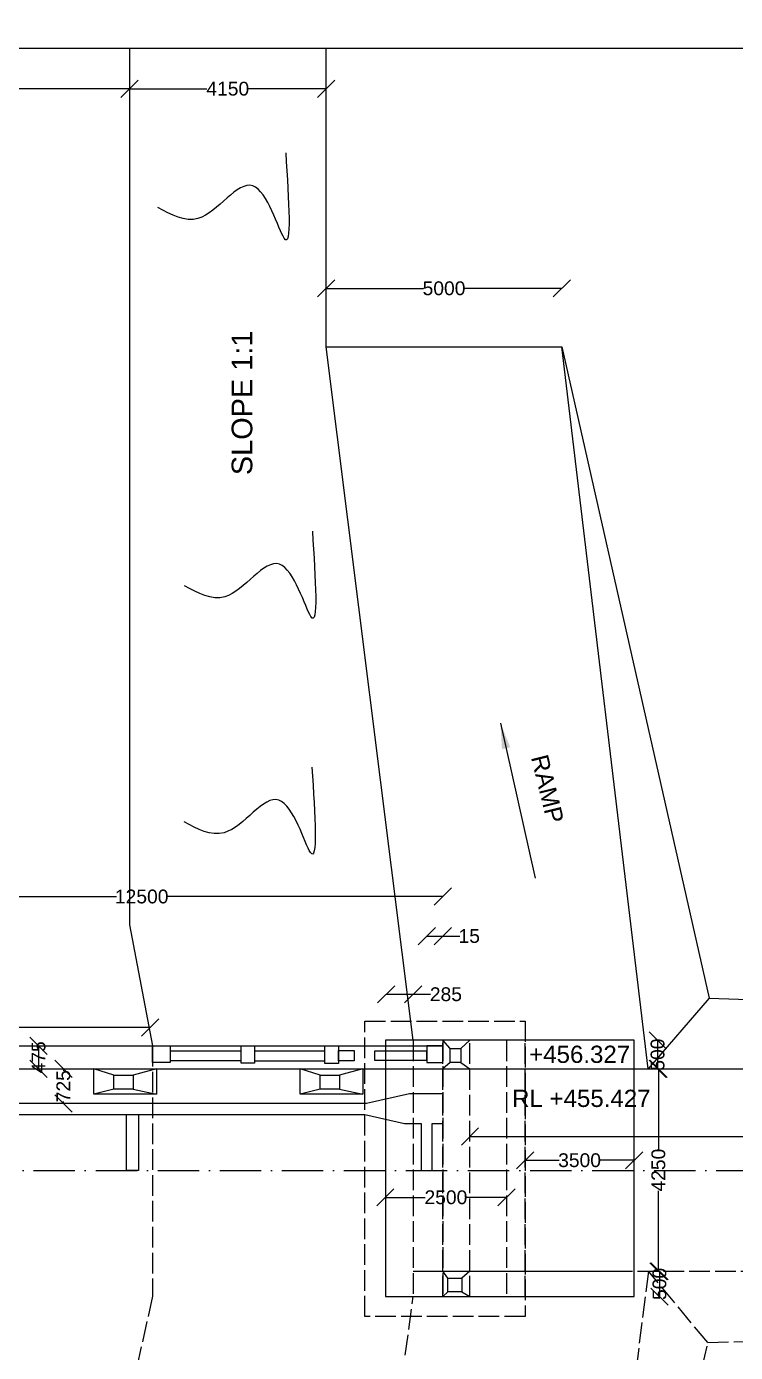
# Model space of a CAD drawing. Header units: millimetres. Extents: x -53232526 to -53209609, y 22137751 to 22152712.
# Drawn here: x -53225637 to -53223579, y 22142905 to 22146752 of the extents above; entities that cross this region are included whole.
import ezdxf

# ---------------------------------------------------------------- set-up
doc = ezdxf.new("R2010")
doc.units = ezdxf.units.MM
doc.header["$MEASUREMENT"] = 0
doc.linetypes.add('ACAD_ISO02W100', pattern=[15, 12, -3])
doc.linetypes.add('ACAD_ISO10W100', pattern=[18, 12, -3, 0, -3])
doc.layers.add('DRAWING', color=2, linetype='Continuous')
doc.layers.add('TEXT', color=7, linetype='Continuous')
doc.styles.get("Standard").update_dxf_attribs({"font": 'arial.ttf', "height": 40})
doc.dimstyles.get("Standard").update_dxf_attribs({"dimtxt": 50, "dimasz": 50, "dimexe": 0.18, "dimexo": 0.0625, "dimgap": 0.09, "dimtad": 0, "dimdec": 0, "dimzin": 0, "dimdsep": 46, "dimtxsty": 'Standard', "dimblk": 'OBLIQUE', "dimcen": 0.09, "dimse1": 1, "dimse2": 1, "dimadec": 0, "dimazin": 0, "dimtfac": 1, "dimtdec": 0, "dimtofl": 0, "dimtmove": 0, "dimatfit": 3, "dimfxl": 1, "dimtolj": 1, "dimtzin": 0, "dimarcsym": 0})

# ---------------------------------------------------------------- blocks, each defined once
blk = doc.blocks.new('_Oblique')
at = {"color": 0, "linetype": 'ByBlock', "lineweight": -2}
blk.add_line((-0.5, -0.5), (0.5, 0.5), dxfattribs=at)
blk = doc.blocks.new('*D92')
at = {"layer": 'Defpoints', "color": 0, "transparency": 16777216}
for p in [(-53227100, 22146571.5), (-53225338.5, 22146571.5), (-53225338.5, 22146571.5)]:
    blk.add_point(p, dxfattribs=at)
at = {"layer": 'TEXT', "color": 0, "lineweight": -2, "transparency": 16777216}
for p, q in [((-53227100, 22146571.5), (-53226292.7, 22146571.5)), ((-53225338.5, 22146571.5), (-53226145.9, 22146571.5))]:
    blk.add_line(p, q, dxfattribs=at)
at = {"layer": 'TEXT', "color": 0, "lineweight": -2, "transparency": 16777216, "xscale": 50, "yscale": 50, "zscale": 50, "rotation": 180}
blk.add_blockref('_Oblique', (-53227100, 22146571.5), dxfattribs=at)
at = {"layer": 'TEXT', "color": 0, "lineweight": -2, "transparency": 16777216, "xscale": 50, "yscale": 50, "zscale": 50}
blk.add_blockref('_Oblique', (-53225338.5, 22146571.5), dxfattribs=at)
at = {"layer": 'TEXT', "color": 0, "transparency": 16777216, "insert": (-53226219.3, 22146571.5), "char_height": 40, "attachment_point": 5}
blk.add_mtext('\\A1;12900', dxfattribs=at)
blk = doc.blocks.new('*D93')
at = {"layer": 'Defpoints', "color": 0, "transparency": 16777216}
for p in [(-53225338.5, 22146571.5), (-53224767.5, 22146571.5), (-53224767.5, 22146571.5)]:
    blk.add_point(p, dxfattribs=at)
at = {"layer": 'TEXT', "color": 0, "lineweight": -2, "transparency": 16777216}
for p, q in [((-53225338.5, 22146571.5), (-53225113.6, 22146571.5)), ((-53224767.5, 22146571.5), (-53224992.5, 22146571.5))]:
    blk.add_line(p, q, dxfattribs=at)
at = {"layer": 'TEXT', "color": 0, "lineweight": -2, "transparency": 16777216, "xscale": 50, "yscale": 50, "zscale": 50, "rotation": 180}
blk.add_blockref('_Oblique', (-53225338.5, 22146571.5), dxfattribs=at)
at = {"layer": 'TEXT', "color": 0, "lineweight": -2, "transparency": 16777216, "xscale": 50, "yscale": 50, "zscale": 50}
blk.add_blockref('_Oblique', (-53224767.5, 22146571.5), dxfattribs=at)
at = {"layer": 'TEXT', "color": 0, "transparency": 16777216, "insert": (-53225053, 22146571.5), "char_height": 40, "attachment_point": 5}
blk.add_mtext('\\A1;4150', dxfattribs=at)
blk = doc.blocks.new('*D94')
at = {"layer": 'Defpoints', "color": 0, "transparency": 16777216}
for p in [(-53224083, 22145992.5), (-53224767.5, 22145822.5), (-53224083, 22145822.5)]:
    blk.add_point(p, dxfattribs=at)
at = {"layer": 'TEXT', "color": 0, "lineweight": -2, "transparency": 16777216}
for p, q in [((-53224767.5, 22145992.5), (-53224485, 22145992.5)), ((-53224083, 22145992.5), (-53224365.5, 22145992.5))]:
    blk.add_line(p, q, dxfattribs=at)
at = {"layer": 'TEXT', "color": 0, "lineweight": -2, "transparency": 16777216, "xscale": 50, "yscale": 50, "zscale": 50, "rotation": 180}
blk.add_blockref('_Oblique', (-53224767.5, 22145992.5), dxfattribs=at)
at = {"layer": 'TEXT', "color": 0, "lineweight": -2, "transparency": 16777216, "xscale": 50, "yscale": 50, "zscale": 50}
blk.add_blockref('_Oblique', (-53224083, 22145992.5), dxfattribs=at)
at = {"layer": 'TEXT', "color": 0, "transparency": 16777216, "insert": (-53224425.3, 22145992.5), "char_height": 40, "attachment_point": 5}
blk.add_mtext('\\A1;5000', dxfattribs=at)
blk = doc.blocks.new('*D97')
at = {"layer": 'Defpoints', "color": 0, "transparency": 16777216}
for p in [(-53224429, 22144228), (-53226176.5, 22143768.3), (-53224429, 22143768.3)]:
    blk.add_point(p, dxfattribs=at)
at = {"layer": 'TEXT', "color": 0, "lineweight": -2, "transparency": 16777216}
for p, q in [((-53226176.5, 22144228), (-53225376.2, 22144228)), ((-53224429, 22144228), (-53225229.4, 22144228))]:
    blk.add_line(p, q, dxfattribs=at)
at = {"layer": 'TEXT', "color": 0, "lineweight": -2, "transparency": 16777216, "xscale": 50, "yscale": 50, "zscale": 50, "rotation": 180}
blk.add_blockref('_Oblique', (-53226176.5, 22144228), dxfattribs=at)
at = {"layer": 'TEXT', "color": 0, "lineweight": -2, "transparency": 16777216, "xscale": 50, "yscale": 50, "zscale": 50}
blk.add_blockref('_Oblique', (-53224429, 22144228), dxfattribs=at)
at = {"layer": 'TEXT', "color": 0, "transparency": 16777216, "insert": (-53225302.8, 22144228), "char_height": 40, "attachment_point": 5}
blk.add_mtext('\\A1;12500', dxfattribs=at)
blk = doc.blocks.new('*D98')
at = {"layer": 'Defpoints', "color": 0, "transparency": 16777216}
for p in [(-53225278, 22143848.5), (-53225278, 22143831.6), (-53227168.3, 22143827.7)]:
    blk.add_point(p, dxfattribs=at)
at = {"layer": 'TEXT', "color": 0, "lineweight": -2, "transparency": 16777216}
for p, q in [((-53227168.3, 22143848.5), (-53226296.6, 22143848.5)), ((-53225278, 22143848.5), (-53226149.8, 22143848.5))]:
    blk.add_line(p, q, dxfattribs=at)
at = {"layer": 'TEXT', "color": 0, "lineweight": -2, "transparency": 16777216, "xscale": 50, "yscale": 50, "zscale": 50, "rotation": 180}
blk.add_blockref('_Oblique', (-53227168.3, 22143848.5), dxfattribs=at)
at = {"layer": 'TEXT', "color": 0, "lineweight": -2, "transparency": 16777216, "xscale": 50, "yscale": 50, "zscale": 50}
blk.add_blockref('_Oblique', (-53225278, 22143848.5), dxfattribs=at)
at = {"layer": 'TEXT', "color": 0, "transparency": 16777216, "insert": (-53226223.2, 22143848.5), "char_height": 40, "attachment_point": 5}
blk.add_mtext('\\A1;13900', dxfattribs=at)
blk = doc.blocks.new('*D113')
at = {"layer": 'Defpoints', "color": 0, "transparency": 16777216}
for p in [(-53224595.5, 22143355.5), (-53224244, 22143355.5), (-53224244, 22143355.5)]:
    blk.add_point(p, dxfattribs=at)
at = {"layer": 'TEXT', "color": 0, "lineweight": -2, "transparency": 16777216}
for p, q in [((-53224595.5, 22143355.5), (-53224479.9, 22143355.5)), ((-53224244, 22143355.5), (-53224359.7, 22143355.5))]:
    blk.add_line(p, q, dxfattribs=at)
at = {"layer": 'TEXT', "color": 0, "lineweight": -2, "transparency": 16777216, "xscale": 50, "yscale": 50, "zscale": 50, "rotation": 180}
blk.add_blockref('_Oblique', (-53224595.5, 22143355.5), dxfattribs=at)
at = {"layer": 'TEXT', "color": 0, "lineweight": -2, "transparency": 16777216, "xscale": 50, "yscale": 50, "zscale": 50}
blk.add_blockref('_Oblique', (-53224244, 22143355.5), dxfattribs=at)
at = {"layer": 'TEXT', "color": 0, "transparency": 16777216, "insert": (-53224419.8, 22143355.5), "char_height": 40, "attachment_point": 5}
blk.add_mtext('\\A1;2500', dxfattribs=at)
blk = doc.blocks.new('*D114')
at = {"layer": 'Defpoints', "color": 0, "transparency": 16777216}
for p in [(-53223873.5, 22143463), (-53224190, 22143433), (-53223873.5, 22143439.3)]:
    blk.add_point(p, dxfattribs=at)
at = {"layer": 'TEXT', "color": 0, "lineweight": -2, "transparency": 16777216}
for p, q in [((-53224190, 22143463), (-53224091.5, 22143463)), ((-53223873.5, 22143463), (-53223972, 22143463))]:
    blk.add_line(p, q, dxfattribs=at)
at = {"layer": 'TEXT', "color": 0, "lineweight": -2, "transparency": 16777216, "xscale": 50, "yscale": 50, "zscale": 50, "rotation": 180}
blk.add_blockref('_Oblique', (-53224190, 22143463), dxfattribs=at)
at = {"layer": 'TEXT', "color": 0, "lineweight": -2, "transparency": 16777216, "xscale": 50, "yscale": 50, "zscale": 50}
blk.add_blockref('_Oblique', (-53223873.5, 22143463), dxfattribs=at)
at = {"layer": 'TEXT', "color": 0, "transparency": 16777216, "insert": (-53224031.8, 22143463), "char_height": 40, "attachment_point": 5}
blk.add_mtext('\\A1;3500', dxfattribs=at)
blk = doc.blocks.new('*D115')
at = {"layer": 'Defpoints', "color": 0, "transparency": 16777216}
for p in [(-53223873.5, 22143728), (-53223873.5, 22143141), (-53223803, 22143141)]:
    blk.add_point(p, dxfattribs=at)
at = {"layer": 'TEXT', "color": 0, "lineweight": -2, "transparency": 16777216}
for p, q in [((-53223803, 22143728), (-53223803, 22143495.1)), ((-53223803, 22143141), (-53223803, 22143374))]:
    blk.add_line(p, q, dxfattribs=at)
at = {"layer": 'TEXT', "color": 0, "lineweight": -2, "transparency": 16777216, "xscale": 50, "yscale": 50, "zscale": 50}
for p, rotation in [((-53223803, 22143728), 90), ((-53223803, 22143141), 270)]:
    blk.add_blockref('_Oblique', p, dxfattribs=dict(at, rotation=rotation))
at = {"layer": 'TEXT', "color": 0, "transparency": 16777216, "insert": (-53223803, 22143434.5), "char_height": 40, "attachment_point": 5, "rotation": 90}
blk.add_mtext('\\A1;4250', dxfattribs=at)
blk = doc.blocks.new('*D116')
at = {"layer": 'Defpoints', "color": 0, "transparency": 16777216}
for p in [(-53223873.5, 22143811), (-53223873.5, 22143728), (-53223805.3, 22143728)]:
    blk.add_point(p, dxfattribs=at)
at = {"layer": 'TEXT', "color": 0, "lineweight": -2, "transparency": 16777216}
blk.add_line((-53223805.3, 22143811), (-53223805.3, 22143728), dxfattribs=at)
at = {"layer": 'TEXT', "color": 0, "lineweight": -2, "transparency": 16777216, "xscale": 50, "yscale": 50, "zscale": 50}
for p, rotation in [((-53223805.3, 22143811), 90), ((-53223805.3, 22143728), 270)]:
    blk.add_blockref('_Oblique', p, dxfattribs=dict(at, rotation=rotation))
at = {"layer": 'TEXT', "color": 0, "transparency": 16777216, "insert": (-53223805.3, 22143769.5), "char_height": 40, "attachment_point": 5, "rotation": 90}
blk.add_mtext('\\A1;500', dxfattribs=at)
blk = doc.blocks.new('*D117')
at = {"layer": 'Defpoints', "color": 0, "transparency": 16777216}
for p in [(-53223873.5, 22143141), (-53223873.5, 22143067.5), (-53223799.8, 22143067.5)]:
    blk.add_point(p, dxfattribs=at)
at = {"layer": 'TEXT', "color": 0, "lineweight": -2, "transparency": 16777216}
blk.add_line((-53223799.8, 22143141), (-53223799.8, 22143067.5), dxfattribs=at)
at = {"layer": 'TEXT', "color": 0, "lineweight": -2, "transparency": 16777216, "xscale": 50, "yscale": 50, "zscale": 50}
for p, rotation in [((-53223799.8, 22143141), 90), ((-53223799.8, 22143067.5), 270)]:
    blk.add_blockref('_Oblique', p, dxfattribs=dict(at, rotation=rotation))
at = {"layer": 'TEXT', "color": 0, "transparency": 16777216, "insert": (-53223799.8, 22143104.3), "char_height": 40, "attachment_point": 5, "rotation": 90}
blk.add_mtext('\\A1;500', dxfattribs=at)
blk = doc.blocks.new('*D118')
at = {"layer": 'Defpoints', "color": 0, "transparency": 16777216}
for p in [(-53225596, 22143795), (-53225602, 22143728), (-53225596, 22143728)]:
    blk.add_point(p, dxfattribs=at)
at = {"layer": 'TEXT', "color": 0, "lineweight": -2, "transparency": 16777216}
blk.add_line((-53225602, 22143795), (-53225602, 22143728), dxfattribs=at)
at = {"layer": 'TEXT', "color": 0, "lineweight": -2, "transparency": 16777216, "xscale": 50, "yscale": 50, "zscale": 50}
for p, rotation in [((-53225602, 22143795), 90), ((-53225602, 22143728), 270)]:
    blk.add_blockref('_Oblique', p, dxfattribs=dict(at, rotation=rotation))
at = {"layer": 'TEXT', "color": 0, "transparency": 16777216, "insert": (-53225602, 22143761.5), "char_height": 40, "attachment_point": 5, "rotation": 90}
blk.add_mtext('\\A1;475', dxfattribs=at)
blk = doc.blocks.new('*D119')
at = {"layer": 'Defpoints', "color": 0, "transparency": 16777216}
for p in [(-53225515.5, 22143728), (-53225530, 22143628), (-53225515.5, 22143628)]:
    blk.add_point(p, dxfattribs=at)
at = {"layer": 'TEXT', "color": 0, "lineweight": -2, "transparency": 16777216}
for p, q in [((-53225530, 22143728), (-53225530, 22143722.3)), ((-53225530, 22143628), (-53225530, 22143633.8))]:
    blk.add_line(p, q, dxfattribs=at)
at = {"layer": 'TEXT', "color": 0, "lineweight": -2, "transparency": 16777216, "xscale": 50, "yscale": 50, "zscale": 50}
for p, rotation in [((-53225530, 22143728), 90), ((-53225530, 22143628), 270)]:
    blk.add_blockref('_Oblique', p, dxfattribs=dict(at, rotation=rotation))
at = {"layer": 'TEXT', "color": 0, "transparency": 16777216, "insert": (-53225530, 22143678), "char_height": 40, "attachment_point": 5, "rotation": 90}
blk.add_mtext('\\A1;725', dxfattribs=at)
blk = doc.blocks.new('*D120')
at = {"layer": 'Defpoints', "color": 0, "transparency": 16777216}
for p in [(-53224429, 22144113.5), (-53224475, 22143795), (-53224429, 22143795)]:
    blk.add_point(p, dxfattribs=at)
at = {"layer": 'TEXT', "color": 0, "lineweight": -2, "transparency": 16777216}
for p, q in [((-53224475, 22144113.5), (-53224429, 22144113.5)), ((-53224429, 22144113.5), (-53224379, 22144113.5))]:
    blk.add_line(p, q, dxfattribs=at)
at = {"layer": 'TEXT', "color": 0, "lineweight": -2, "transparency": 16777216, "xscale": 50, "yscale": 50, "zscale": 50, "rotation": 180}
blk.add_blockref('_Oblique', (-53224475, 22144113.5), dxfattribs=at)
at = {"layer": 'TEXT', "color": 0, "lineweight": -2, "transparency": 16777216, "xscale": 50, "yscale": 50, "zscale": 50}
blk.add_blockref('_Oblique', (-53224429, 22144113.5), dxfattribs=at)
at = {"layer": 'TEXT', "color": 0, "transparency": 16777216, "insert": (-53224352, 22144113.5), "char_height": 40, "attachment_point": 5}
blk.add_mtext('\\A1;15', dxfattribs=at)
blk = doc.blocks.new('*D121')
at = {"layer": 'Defpoints', "color": 0, "transparency": 16777216}
for p in [(-53224514.5, 22143944.5), (-53224593, 22143811), (-53224514.5, 22143811)]:
    blk.add_point(p, dxfattribs=at)
at = {"layer": 'TEXT', "color": 0, "lineweight": -2, "transparency": 16777216}
for p, q in [((-53224593, 22143944.5), (-53224514.5, 22143944.5)), ((-53224514.5, 22143944.5), (-53224464.5, 22143944.5))]:
    blk.add_line(p, q, dxfattribs=at)
at = {"layer": 'TEXT', "color": 0, "lineweight": -2, "transparency": 16777216, "xscale": 50, "yscale": 50, "zscale": 50, "rotation": 180}
blk.add_blockref('_Oblique', (-53224593, 22143944.5), dxfattribs=at)
at = {"layer": 'TEXT', "color": 0, "lineweight": -2, "transparency": 16777216, "xscale": 50, "yscale": 50, "zscale": 50}
blk.add_blockref('_Oblique', (-53224514.5, 22143944.5), dxfattribs=at)
at = {"layer": 'TEXT', "color": 0, "transparency": 16777216, "insert": (-53224419.8, 22143944.5), "char_height": 40, "attachment_point": 5}
blk.add_mtext('\\A1;285', dxfattribs=at)
blk = doc.blocks.new('*D122')
at = {"layer": 'Defpoints', "color": 0, "transparency": 16777216}
for p in [(-53224350, 22143532), (-53222286, 22143532), (-53222286, 22143532)]:
    blk.add_point(p, dxfattribs=at)
at = {"layer": 'TEXT', "color": 0, "lineweight": -2, "transparency": 16777216}
for p, q in [((-53224350, 22143532), (-53223391.4, 22143532)), ((-53222286, 22143532), (-53223244.6, 22143532))]:
    blk.add_line(p, q, dxfattribs=at)
at = {"layer": 'TEXT', "color": 0, "lineweight": -2, "transparency": 16777216, "xscale": 50, "yscale": 50, "zscale": 50, "rotation": 180}
blk.add_blockref('_Oblique', (-53224350, 22143532), dxfattribs=at)
at = {"layer": 'TEXT', "color": 0, "lineweight": -2, "transparency": 16777216, "xscale": 50, "yscale": 50, "zscale": 50}
blk.add_blockref('_Oblique', (-53222286, 22143532), dxfattribs=at)
at = {"layer": 'TEXT', "color": 0, "transparency": 16777216, "insert": (-53223318, 22143532), "char_height": 40, "attachment_point": 5}
blk.add_mtext('\\A1;15000', dxfattribs=at)

msp = doc.modelspace()

# ---------------------------------------------------------------- linework, layer by layer
msp.add_lwpolyline([(-53225347, 22143595.5), (-53225312, 22143595.5), (-53225312, 22143433), (-53225347, 22143433)], close=True)
at = {"layer": 'DRAWING', "color": 0}
for points in [[(-53231866, 22146677.5), (-53229503, 22146677.5), (-53229503, 22146740.5), (-53229367.5, 22146627), (-53229367.5, 22146687.5), (-53226216.5, 22146687.5), (-53226216.5, 22146752), (-53226082.5, 22146627.5), (-53226082.5, 22146689.5), (-53222621, 22146689.5), (-53222621, 22146744), (-53222488.5, 22146623), (-53222488.5, 22146684.5), (-53220923.5, 22146684.5), (-53220923.5, 22145339.5), (-53220867.5, 22145339.5), (-53220986, 22145211.5), (-53220928.5, 22145211.5), (-53220928.5, 22143525)], [(-53225338.5, 22146689.5), (-53225338.5, 22144146.5), (-53225271, 22143795)], [(-53224514.5, 22143811), (-53224767.5, 22145822.5), (-53224767.5, 22146689.5)], [(-53224767.5, 22145822.5), (-53224083, 22145822.5), (-53223655.5, 22143933.5), (-53220928.5, 22143840.5)], [(-53223655.5, 22143933.5), (-53223832.5, 22143728), (-53224083, 22145822.5)], [(-53228012, 22143795), (-53224429, 22143795)], [(-53224407.5, 22143787), (-53224429, 22143811)], [(-53224350, 22143811), (-53224376, 22143787)], [(-53231878, 22143728), (-53220928.5, 22143728)], [(-53225384, 22143709.5), (-53225441.5, 22143728)], [(-53225259.5, 22143728), (-53225327.5, 22143709.5)], [(-53224785, 22143709.5), (-53224842.5, 22143728)], [(-53224660.5, 22143728), (-53224728.5, 22143709.5)], [(-53224407.5, 22143746.5), (-53224429, 22143728)], [(-53224376, 22143746.5), (-53224350, 22143728)], [(-53224429, 22143655.5), (-53224525, 22143655.5), (-53224650, 22143628), (-53226015, 22143628), (-53226127.5, 22143655.5), (-53226331.5, 22143655.5), (-53226445.5, 22143631), (-53227786, 22143631), (-53227906.5, 22143656.5), (-53228012, 22143656.5)], [(-53225384, 22143669), (-53225441.5, 22143655)], [(-53225327.5, 22143669), (-53225259.5, 22143655)], [(-53224785, 22143669), (-53224842.5, 22143655)], [(-53224728.5, 22143669), (-53224660.5, 22143655)], [(-53227956, 22143433), (-53227956, 22143571.5), (-53227926.5, 22143571.5), (-53227799.5, 22143595.5), (-53226402.5, 22143595.5), (-53226331.5, 22143570.5), (-53226127.5, 22143570.5), (-53226018, 22143595.5), (-53224655, 22143595.5), (-53224539.5, 22143570), (-53224492, 22143570), (-53224492, 22143433)], [(-53224460, 22143433), (-53224460, 22143570), (-53224429, 22143570)], [(-53224514.5, 22143141), (-53223938.5, 22143141)], [(-53224414, 22143121.5), (-53224429, 22143141)], [(-53224350, 22143141), (-53224373.5, 22143121.5)], [(-53224414, 22143081.5), (-53224429, 22143067.5)], [(-53224373.5, 22143081.5), (-53224350, 22143067.5)]]:
    msp.add_lwpolyline(points, dxfattribs=at)
at = {"layer": 'DRAWING', "color": 0, "linetype": 'ACAD_ISO02W100', "ltscale": 5}
for points in [[(-53224190, 22143009.5), (-53224655, 22143009.5), (-53224655, 22143867), (-53224190, 22143867)], [(-53224429, 22143811), (-53224514.5, 22143811), (-53224514.5, 22143067.5), (-53224429, 22143067.5)], [(-53224350, 22143811), (-53224429, 22143811), (-53224429, 22143067.5), (-53224350, 22143067.5)], [(-53224190, 22143811), (-53224244, 22143811), (-53224244, 22143067.5), (-53224190, 22143067.5)]]:
    msp.add_lwpolyline(points, close=True, dxfattribs=at)
for points in [[(-53225271, 22143795), (-53225271, 22143068.5), (-53225345.5, 22142739.5), (-53225345.5, 22140182.5)], [(-53223659.5, 22142934), (-53223831.5, 22143141), (-53224102.5, 22141040)], [(-53223938.5, 22143141), (-53220928.5, 22143141)], [(-53224793, 22140182.5), (-53224793, 22141040), (-53224514.5, 22143067.5)], [(-53231878, 22143025.5), (-53229318.5, 22142934), (-53228889, 22141040), (-53224102.5, 22141040), (-53223659.5, 22142934), (-53220928.5, 22143030)]]:
    msp.add_lwpolyline(points, dxfattribs=at)
at = {"layer": 'DRAWING', "color": 0}
for points in [[(-53225271, 22143795), (-53225220, 22143795), (-53225220, 22143746.5), (-53225271, 22143746.5)], [(-53225014, 22143795), (-53224975, 22143795), (-53224975, 22143745), (-53225014, 22143745)], [(-53224771, 22143795), (-53224732, 22143795), (-53224732, 22143744), (-53224771, 22143744)], [(-53223873.5, 22143811), (-53224595.5, 22143811), (-53224595.5, 22143067.5), (-53223873.5, 22143067.5)], [(-53224429, 22143795), (-53224475, 22143795), (-53224475, 22143746.5), (-53224429, 22143746.5)], [(-53225014, 22143779.5), (-53225220, 22143779.5), (-53225220, 22143752.5), (-53225014, 22143752.5)], [(-53224771, 22143779.5), (-53224975, 22143779.5), (-53224975, 22143751.5), (-53224771, 22143751.5)], [(-53224732, 22143781.5), (-53224686, 22143781.5), (-53224686, 22143751.5), (-53224732, 22143751.5)], [(-53224475, 22143780), (-53224627, 22143780), (-53224627, 22143753), (-53224475, 22143753)], [(-53224407.5, 22143787), (-53224376, 22143787), (-53224376, 22143746.5), (-53224407.5, 22143746.5)], [(-53225441.5, 22143728), (-53225259.5, 22143728), (-53225259.5, 22143655), (-53225441.5, 22143655)], [(-53224842.5, 22143728), (-53224660.5, 22143728), (-53224660.5, 22143655), (-53224842.5, 22143655)], [(-53225384, 22143709.5), (-53225327.5, 22143709.5), (-53225327.5, 22143669), (-53225384, 22143669)], [(-53224785, 22143709.5), (-53224728.5, 22143709.5), (-53224728.5, 22143669), (-53224785, 22143669)], [(-53224414, 22143121.5), (-53224373.5, 22143121.5), (-53224373.5, 22143081.5), (-53224414, 22143081.5)]]:
    msp.add_lwpolyline(points, close=True, dxfattribs=at)
at = {"layer": 'DRAWING', "color": 0, "linetype": 'ACAD_ISO10W100', "ltscale": 10}
msp.add_lwpolyline([(-53232100, 22143547.5), (-53232100, 22143433), (-53220682.5, 22143433), (-53220682.5, 22143539.5)], dxfattribs=at)
at = {"layer": 'DRAWING', "color": 0}
for points in [[(-53224884.9, 22146385.4), (-53224889.2, 22146137.9), (-53224980.6, 22146290), (-53225139.4, 22146195.3), (-53225255.9, 22146226.7)], [(-53224807.4, 22145287.9), (-53224811.7, 22145040.4), (-53224903.1, 22145192.5), (-53225061.9, 22145097.8), (-53225178.4, 22145129.2)], [(-53224808.9, 22144603.4), (-53224813.2, 22144355.9), (-53224904.6, 22144508), (-53225063.4, 22144413.3), (-53225179.9, 22144444.7)]]:
    msp.add_spline(points, degree=3, dxfattribs=at)

# ---------------------------------------------------------------- texts
at = {"layer": 'TEXT', "color": 0}
for s, height, rotation, p in [('SLOPE 1:1', 60, 90, (-53224981.7, 22145450.6)), ('RAMP  ', 50, 283.8328, (-53224173.2, 22144632.3))]:
    msp.add_text(s, height=height, rotation=rotation, dxfattribs=at).set_placement(p)
for s, p in [('+456.327', (-53224178.2, 22143745.5)), ('RL +455.427', (-53224227.7, 22143617.7))]:
    msp.add_text(s, height=50, dxfattribs=at).set_placement(p)

# ---------------------------------------------------------------- dimensions: what is measured, and where the dimension line sits
for base, p1, p2, text, picture, middle in [((-53225338.5, 22146571.5), (-53227100, 22146571.5), (-53225338.5, 22146571.5), '12900', '*D92', (-53226219.3, 22146571.5)), ((-53224767.5, 22146571.5), (-53225338.5, 22146571.5), (-53224767.5, 22146571.5), '4150', '*D93', (-53225053, 22146571.5)), ((-53224083, 22145992.5), (-53224767.5, 22145822.5), (-53224083, 22145822.5), '5000', '*D94', (-53224425.3, 22145992.5)), ((-53224429, 22144228), (-53226176.5, 22143768.3), (-53224429, 22143768.3), '12500', '*D97', (-53225302.8, 22144228)), ((-53224429, 22144113.5), (-53224475, 22143795), (-53224429, 22143795), '15', '*D120', (-53224352, 22144113.5)), ((-53224514.5, 22143944.5), (-53224593, 22143811), (-53224514.5, 22143811), '285', '*D121', (-53224419.8, 22143944.5)), ((-53225278, 22143848.5), (-53227168.3, 22143827.7), (-53225278, 22143831.6), '13900', '*D98', (-53226223.2, 22143848.5)), ((-53222286, 22143532), (-53224350, 22143532), (-53222286, 22143532), '15000', '*D122', (-53223318, 22143532)), ((-53223873.5, 22143463), (-53224190, 22143433), (-53223873.5, 22143439.3), '3500', '*D114', (-53224031.8, 22143463)), ((-53224244, 22143355.5), (-53224595.5, 22143355.5), (-53224244, 22143355.5), '2500', '*D113', (-53224419.8, 22143355.5))]:
    dim = msp.add_linear_dim(base=base, p1=p1, p2=p2, text=text, dimstyle='Standard', override={"dimtxt": 40}, dxfattribs=at)
    dim.commit()
    dim.dimension.update_dxf_attribs({"geometry": picture, "text_midpoint": middle})
for base, p1, p2, text, picture, middle in [((-53223805.3, 22143728), (-53223873.5, 22143811), (-53223873.5, 22143728), '500', '*D116', (-53223805.3, 22143769.5)), ((-53225602, 22143728), (-53225596, 22143795), (-53225596, 22143728), '475', '*D118', (-53225602, 22143761.5)), ((-53223799.8, 22143067.5), (-53223873.5, 22143141), (-53223873.5, 22143067.5), '500', '*D117', (-53223799.8, 22143104.3))]:
    dim = msp.add_linear_dim(base=base, p1=p1, p2=p2, angle=90, text=text, dimstyle='Standard', override={"dimtxt": 40}, dxfattribs=at)
    dim.commit()
    dim.dimension.update_dxf_attribs({"geometry": picture, "text_midpoint": middle, "dimtype": 160})
for base, p1, p2, text, picture, middle in [((-53225530, 22143628), (-53225515.5, 22143728), (-53225515.5, 22143628), '725', '*D119', (-53225530, 22143678)), ((-53223803, 22143141), (-53223873.5, 22143728), (-53223873.5, 22143141), '4250', '*D115', (-53223803, 22143434.5))]:
    dim = msp.add_linear_dim(base=base, p1=p1, p2=p2, angle=90, text=text, dimstyle='Standard', override={"dimtxt": 40}, dxfattribs=at)
    dim.commit()
    dim.dimension.update_dxf_attribs({"geometry": picture, "text_midpoint": middle})

# ---------------------------------------------------------------- leaders
msp.add_leader([(-53224261.5, 22144731.5), (-53224160.5, 22144281)], dimstyle='Standard', override={"dimasz": 75, "dimgap": 0.09, "dimtad": 0}, dxfattribs=at)

doc.saveas('drawing.dxf')
